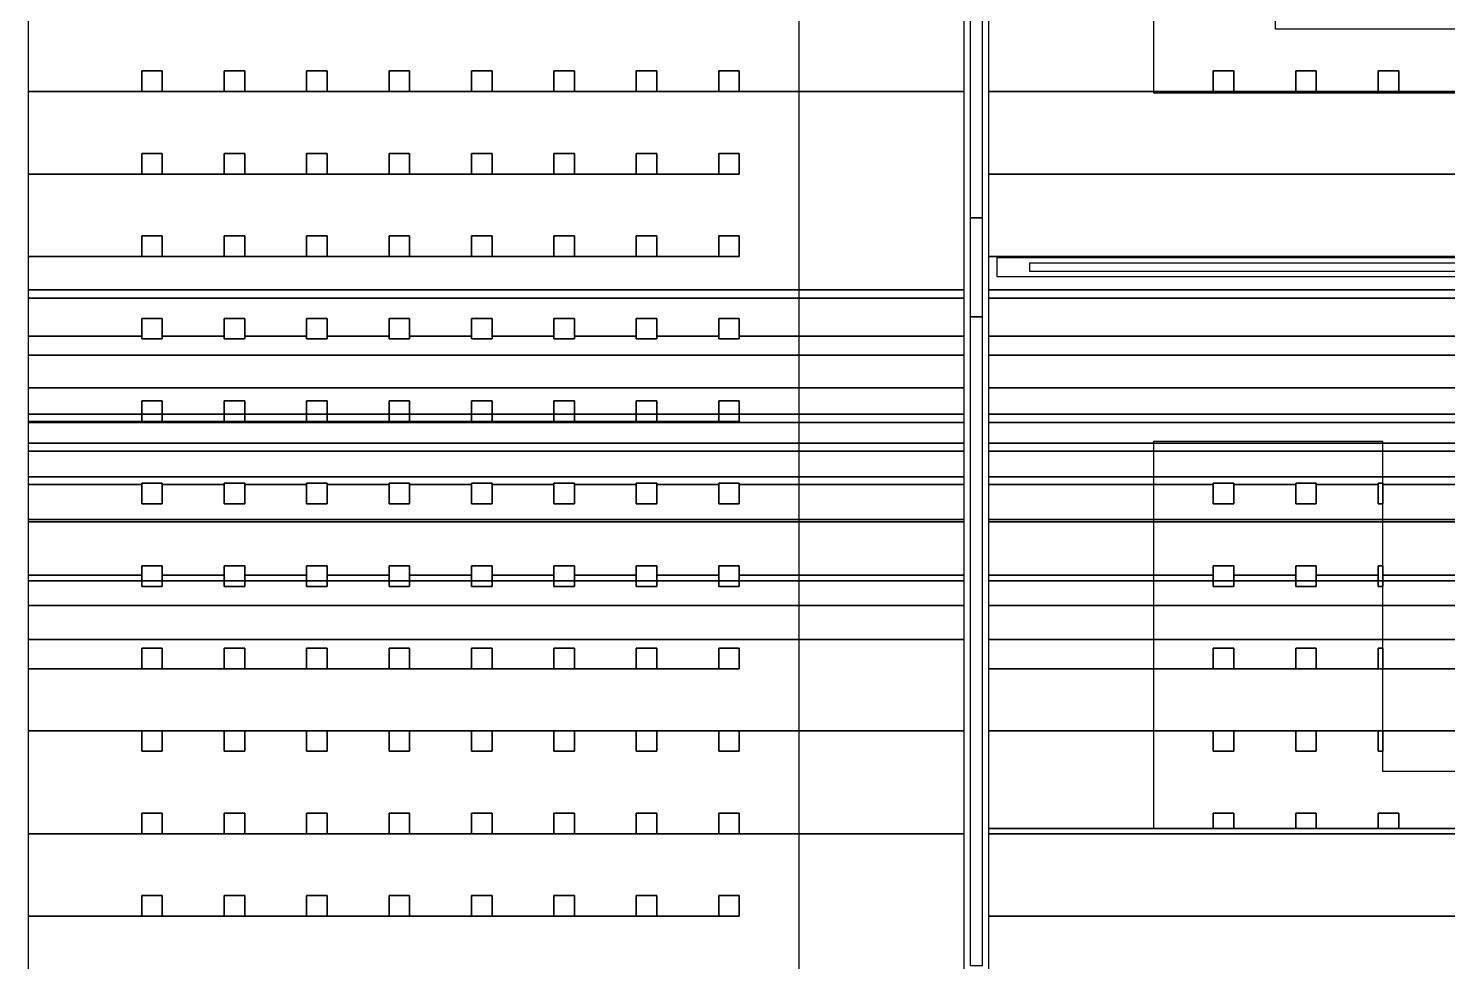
# Model space of a CAD drawing. Extents: x -3500 to 3500, y -3500 to 3500.
# Drawn here: x -3500 to -1778, y -18 to 1114 of the extents above; entities that cross this region are included whole.
import ezdxf

# ---------------------------------------------------------------- set-up
doc = ezdxf.new("R2010")
doc.units = 0
for name, color, linetype in [('L5D0', 3, 'CONTINUOUS'), ('L5D100', 7, 'CONTINUOUS'), ('L5D101', 6, 'CONTINUOUS'), ('L5D11', 2, 'CONTINUOUS'), ('L5D99', 4, 'CONTINUOUS')]:
    doc.layers.add(name, color=color, linetype=linetype)

# ---------------------------------------------------------------- blocks, each defined once
blk = doc.blocks.new('ground_main_5')
at = {"layer": 'L5D0'}
for points in [[(-3500, 786.8215), (-3500, 1266.59), (-2365.09, 1266.59), (-2365.09, 786.8215)], [(-3500, 717.7765), (-3500, 786.8215), (-2365.09, 786.8215), (-2365.09, 717.7765)], [(-3500, 646.2115), (-3500, 717.7765), (-2365.09, 717.7765), (-2365.09, 646.2115)], [(-3500, 611.149), (-3500, 646.2115), (-2365.09, 646.2115), (-2365.09, 611.149)], [(-3500, 570.2155), (-3500, 611.149), (-2365.09, 611.149), (-2365.09, 570.2155)], [(-3500, 515.6925), (-3500, 570.2155), (-2365.09, 570.2155), (-2365.09, 515.6925)], [(-3500, 444.347), (-3500, 515.6925), (-2365.09, 515.6925), (-2365.09, 444.347)], [(-3500, 373.182), (-3500, 444.347), (-2365.09, 444.347), (-2365.09, 373.182)], [(-3500, -149.2405), (-3500, 373.182), (-2365.09, 373.182), (-2365.09, -149.2405)]]:
    blk.add_lwpolyline(points, close=True, dxfattribs=at)
for points in [[(-641.459, 835.82), (-2324.91, 835.82), (-2324.91, 813.18), (-641.459, 813.18)], [(-580.393, 786.8215), (-2334.91, 786.8215), (-2334.91, 1266.59), (853.4365, 1266.59)], [(-557.5645, 717.7765), (-2334.91, 717.7765), (-2334.91, 786.8215), (-580.393, 786.8215)], [(-601.011, 646.2115), (-2334.91, 646.2115), (-2334.91, 717.7765), (-557.5645, 717.7765)], [(-1618.4065, 611.149), (-2334.91, 611.149), (-2334.91, 646.2115), (-601.011, 646.2115)], [(-1648.596, 570.2155), (-2334.91, 570.2155), (-2334.91, 611.149), (-1618.4065, 611.149)], [(-1656.7035, 515.6925), (-2334.91, 515.6925), (-2334.91, 570.2155), (-1648.596, 570.2155)], [(-1625.527, 444.347), (-2334.91, 444.347), (-2334.91, 515.6925), (-1656.7035, 515.6925)], [(479.247, 373.182), (-2334.91, 373.182), (-2334.91, 444.347), (-1625.527, 444.347)], [(-2334.91, -149.2405), (-2334.91, 373.182), (479.247, 373.182)]]:
    blk.add_lwpolyline(points, dxfattribs=at)
blk = doc.blocks.new('TOP_main_5_Cheese_diff')
at = {"layer": 'L5D101'}
for points in [[(-3362.5, 1037.5), (-3362.5, 1062.5), (-3337.5, 1062.5), (-3337.5, 1037.5)], [(-3262.5, 1037.5), (-3262.5, 1062.5), (-3237.5, 1062.5), (-3237.5, 1037.5)], [(-3162.5, 1037.5), (-3162.5, 1062.5), (-3137.5, 1062.5), (-3137.5, 1037.5)], [(-3062.5, 1037.5), (-3062.5, 1062.5), (-3037.5, 1062.5), (-3037.5, 1037.5)], [(-2962.5, 1037.5), (-2962.5, 1062.5), (-2937.5, 1062.5), (-2937.5, 1037.5)], [(-2862.5, 1037.5), (-2862.5, 1062.5), (-2837.5, 1062.5), (-2837.5, 1037.5)], [(-2762.5, 1037.5), (-2762.5, 1062.5), (-2737.5, 1062.5), (-2737.5, 1037.5)], [(-2662.5, 1037.5), (-2662.5, 1062.5), (-2637.5, 1062.5), (-2637.5, 1037.5)], [(-2062.5, 1037.5), (-2062.5, 1062.5), (-2037.5, 1062.5), (-2037.5, 1037.5)], [(-1962.5, 1037.5), (-1962.5, 1062.5), (-1937.5, 1062.5), (-1937.5, 1037.5)], [(-1862.5, 1037.5), (-1862.5, 1062.5), (-1837.5, 1062.5), (-1837.5, 1037.5)], [(-3362.5, 937.5), (-3362.5, 962.5), (-3337.5, 962.5), (-3337.5, 937.5)], [(-3262.5, 937.5), (-3262.5, 962.5), (-3237.5, 962.5), (-3237.5, 937.5)], [(-3162.5, 937.5), (-3162.5, 962.5), (-3137.5, 962.5), (-3137.5, 937.5)], [(-3062.5, 937.5), (-3062.5, 962.5), (-3037.5, 962.5), (-3037.5, 937.5)], [(-2962.5, 937.5), (-2962.5, 962.5), (-2937.5, 962.5), (-2937.5, 937.5)], [(-2862.5, 937.5), (-2862.5, 962.5), (-2837.5, 962.5), (-2837.5, 937.5)], [(-2762.5, 937.5), (-2762.5, 962.5), (-2737.5, 962.5), (-2737.5, 937.5)], [(-2662.5, 937.5), (-2662.5, 962.5), (-2637.5, 962.5), (-2637.5, 937.5)], [(-3362.5, 837.5), (-3362.5, 862.5), (-3337.5, 862.5), (-3337.5, 837.5)], [(-3262.5, 837.5), (-3262.5, 862.5), (-3237.5, 862.5), (-3237.5, 837.5)], [(-3162.5, 837.5), (-3162.5, 862.5), (-3137.5, 862.5), (-3137.5, 837.5)], [(-3062.5, 837.5), (-3062.5, 862.5), (-3037.5, 862.5), (-3037.5, 837.5)], [(-2962.5, 837.5), (-2962.5, 862.5), (-2937.5, 862.5), (-2937.5, 837.5)], [(-2862.5, 837.5), (-2862.5, 862.5), (-2837.5, 862.5), (-2837.5, 837.5)], [(-2762.5, 837.5), (-2762.5, 862.5), (-2737.5, 862.5), (-2737.5, 837.5)], [(-2662.5, 837.5), (-2662.5, 862.5), (-2637.5, 862.5), (-2637.5, 837.5)], [(-3362.5, 737.5), (-3362.5, 762.5), (-3337.5, 762.5), (-3337.5, 737.5)], [(-3262.5, 737.5), (-3262.5, 762.5), (-3237.5, 762.5), (-3237.5, 737.5)], [(-3162.5, 737.5), (-3162.5, 762.5), (-3137.5, 762.5), (-3137.5, 737.5)], [(-3062.5, 737.5), (-3062.5, 762.5), (-3037.5, 762.5), (-3037.5, 737.5)], [(-2962.5, 737.5), (-2962.5, 762.5), (-2937.5, 762.5), (-2937.5, 737.5)], [(-2862.5, 737.5), (-2862.5, 762.5), (-2837.5, 762.5), (-2837.5, 737.5)], [(-2762.5, 737.5), (-2762.5, 762.5), (-2737.5, 762.5), (-2737.5, 737.5)], [(-2662.5, 737.5), (-2662.5, 762.5), (-2637.5, 762.5), (-2637.5, 737.5)], [(-3362.5, 637.5), (-3362.5, 662.5), (-3337.5, 662.5), (-3337.5, 637.5)], [(-3262.5, 637.5), (-3262.5, 662.5), (-3237.5, 662.5), (-3237.5, 637.5)], [(-3162.5, 637.5), (-3162.5, 662.5), (-3137.5, 662.5), (-3137.5, 637.5)], [(-3062.5, 637.5), (-3062.5, 662.5), (-3037.5, 662.5), (-3037.5, 637.5)], [(-2962.5, 637.5), (-2962.5, 662.5), (-2937.5, 662.5), (-2937.5, 637.5)], [(-2862.5, 637.5), (-2862.5, 662.5), (-2837.5, 662.5), (-2837.5, 637.5)], [(-2762.5, 637.5), (-2762.5, 662.5), (-2737.5, 662.5), (-2737.5, 637.5)], [(-2662.5, 637.5), (-2662.5, 662.5), (-2637.5, 662.5), (-2637.5, 637.5)], [(-3362.5, 537.5), (-3362.5, 562.5), (-3337.5, 562.5), (-3337.5, 537.5)], [(-3262.5, 537.5), (-3262.5, 562.5), (-3237.5, 562.5), (-3237.5, 537.5)], [(-3162.5, 537.5), (-3162.5, 562.5), (-3137.5, 562.5), (-3137.5, 537.5)], [(-3062.5, 537.5), (-3062.5, 562.5), (-3037.5, 562.5), (-3037.5, 537.5)], [(-2962.5, 537.5), (-2962.5, 562.5), (-2937.5, 562.5), (-2937.5, 537.5)], [(-2862.5, 537.5), (-2862.5, 562.5), (-2837.5, 562.5), (-2837.5, 537.5)], [(-2762.5, 537.5), (-2762.5, 562.5), (-2737.5, 562.5), (-2737.5, 537.5)], [(-2662.5, 537.5), (-2662.5, 562.5), (-2637.5, 562.5), (-2637.5, 537.5)], [(-2062.5, 537.5), (-2062.5, 562.5), (-2037.5, 562.5), (-2037.5, 537.5)], [(-1962.5, 537.5), (-1962.5, 562.5), (-1937.5, 562.5), (-1937.5, 537.5)], [(-1862.5, 537.5), (-1862.5, 562.5), (-1856.8, 562.5), (-1856.8, 537.5)], [(-3362.5, 437.5), (-3362.5, 462.5), (-3337.5, 462.5), (-3337.5, 437.5)], [(-3262.5, 437.5), (-3262.5, 462.5), (-3237.5, 462.5), (-3237.5, 437.5)], [(-3162.5, 437.5), (-3162.5, 462.5), (-3137.5, 462.5), (-3137.5, 437.5)], [(-3062.5, 437.5), (-3062.5, 462.5), (-3037.5, 462.5), (-3037.5, 437.5)], [(-2962.5, 437.5), (-2962.5, 462.5), (-2937.5, 462.5), (-2937.5, 437.5)], [(-2862.5, 437.5), (-2862.5, 462.5), (-2837.5, 462.5), (-2837.5, 437.5)], [(-2762.5, 437.5), (-2762.5, 462.5), (-2737.5, 462.5), (-2737.5, 437.5)], [(-2662.5, 437.5), (-2662.5, 462.5), (-2637.5, 462.5), (-2637.5, 437.5)], [(-2062.5, 437.5), (-2062.5, 462.5), (-2037.5, 462.5), (-2037.5, 437.5)], [(-1962.5, 437.5), (-1962.5, 462.5), (-1937.5, 462.5), (-1937.5, 437.5)], [(-1862.5, 437.5), (-1862.5, 462.5), (-1856.8, 462.5), (-1856.8, 437.5)], [(-3362.5, 337.5), (-3362.5, 362.5), (-3337.5, 362.5), (-3337.5, 337.5)], [(-3262.5, 337.5), (-3262.5, 362.5), (-3237.5, 362.5), (-3237.5, 337.5)], [(-3162.5, 337.5), (-3162.5, 362.5), (-3137.5, 362.5), (-3137.5, 337.5)], [(-3062.5, 337.5), (-3062.5, 362.5), (-3037.5, 362.5), (-3037.5, 337.5)], [(-2962.5, 337.5), (-2962.5, 362.5), (-2937.5, 362.5), (-2937.5, 337.5)], [(-2862.5, 337.5), (-2862.5, 362.5), (-2837.5, 362.5), (-2837.5, 337.5)], [(-2762.5, 337.5), (-2762.5, 362.5), (-2737.5, 362.5), (-2737.5, 337.5)], [(-2662.5, 337.5), (-2662.5, 362.5), (-2637.5, 362.5), (-2637.5, 337.5)], [(-2062.5, 337.5), (-2062.5, 362.5), (-2037.5, 362.5), (-2037.5, 337.5)], [(-1962.5, 337.5), (-1962.5, 362.5), (-1937.5, 362.5), (-1937.5, 337.5)], [(-1862.5, 337.5), (-1862.5, 362.5), (-1856.8, 362.5), (-1856.8, 337.5)], [(-3362.5, 237.5), (-3362.5, 262.5), (-3337.5, 262.5), (-3337.5, 237.5)], [(-3262.5, 237.5), (-3262.5, 262.5), (-3237.5, 262.5), (-3237.5, 237.5)], [(-3162.5, 237.5), (-3162.5, 262.5), (-3137.5, 262.5), (-3137.5, 237.5)], [(-3062.5, 237.5), (-3062.5, 262.5), (-3037.5, 262.5), (-3037.5, 237.5)], [(-2962.5, 237.5), (-2962.5, 262.5), (-2937.5, 262.5), (-2937.5, 237.5)], [(-2862.5, 237.5), (-2862.5, 262.5), (-2837.5, 262.5), (-2837.5, 237.5)], [(-2762.5, 237.5), (-2762.5, 262.5), (-2737.5, 262.5), (-2737.5, 237.5)], [(-2662.5, 237.5), (-2662.5, 262.5), (-2637.5, 262.5), (-2637.5, 237.5)], [(-2062.5, 237.5), (-2062.5, 262.5), (-2037.5, 262.5), (-2037.5, 237.5)], [(-1962.5, 237.5), (-1962.5, 262.5), (-1937.5, 262.5), (-1937.5, 237.5)], [(-1862.5, 237.5), (-1862.5, 262.5), (-1856.8, 262.5), (-1856.8, 237.5)], [(-3362.5, 137.5), (-3362.5, 162.5), (-3337.5, 162.5), (-3337.5, 137.5)], [(-3262.5, 137.5), (-3262.5, 162.5), (-3237.5, 162.5), (-3237.5, 137.5)], [(-3162.5, 137.5), (-3162.5, 162.5), (-3137.5, 162.5), (-3137.5, 137.5)], [(-3062.5, 137.5), (-3062.5, 162.5), (-3037.5, 162.5), (-3037.5, 137.5)], [(-2962.5, 137.5), (-2962.5, 162.5), (-2937.5, 162.5), (-2937.5, 137.5)], [(-2862.5, 137.5), (-2862.5, 162.5), (-2837.5, 162.5), (-2837.5, 137.5)], [(-2762.5, 137.5), (-2762.5, 162.5), (-2737.5, 162.5), (-2737.5, 137.5)], [(-2662.5, 137.5), (-2662.5, 162.5), (-2637.5, 162.5), (-2637.5, 137.5)], [(-2062.5, 143.9), (-2062.5, 162.5), (-2037.5, 162.5), (-2037.5, 143.9)], [(-1962.5, 143.9), (-1962.5, 162.5), (-1937.5, 162.5), (-1937.5, 143.9)], [(-1862.5, 143.9), (-1862.5, 162.5), (-1837.5, 162.5), (-1837.5, 143.9)], [(-3362.5, 37.5), (-3362.5, 62.5), (-3337.5, 62.5), (-3337.5, 37.5)], [(-3262.5, 37.5), (-3262.5, 62.5), (-3237.5, 62.5), (-3237.5, 37.5)], [(-3162.5, 37.5), (-3162.5, 62.5), (-3137.5, 62.5), (-3137.5, 37.5)], [(-3062.5, 37.5), (-3062.5, 62.5), (-3037.5, 62.5), (-3037.5, 37.5)], [(-2962.5, 37.5), (-2962.5, 62.5), (-2937.5, 62.5), (-2937.5, 37.5)], [(-2862.5, 37.5), (-2862.5, 62.5), (-2837.5, 62.5), (-2837.5, 37.5)], [(-2762.5, 37.5), (-2762.5, 62.5), (-2737.5, 62.5), (-2737.5, 37.5)], [(-2662.5, 37.5), (-2662.5, 62.5), (-2637.5, 62.5), (-2637.5, 37.5)]]:
    blk.add_lwpolyline(points, close=True, dxfattribs=at)
blk = doc.blocks.new('TOP_main_5_Cheese_100')
at = {"layer": 'L5D100'}
for points in [[(-2365.09, 1237.5), (-2365.09, 1037.5), (-2637.5, 1037.5), (-2637.5, 1062.5), (-2662.5, 1062.5), (-2662.5, 1037.5), (-2737.5, 1037.5), (-2737.5, 1062.5), (-2762.5, 1062.5), (-2762.5, 1037.5), (-2837.5, 1037.5), (-2837.5, 1062.5), (-2862.5, 1062.5), (-2862.5, 1037.5), (-2937.5, 1037.5), (-2937.5, 1062.5), (-2962.5, 1062.5), (-2962.5, 1037.5), (-3037.5, 1037.5), (-3037.5, 1062.5), (-3062.5, 1062.5), (-3062.5, 1037.5), (-3137.5, 1037.5), (-3137.5, 1062.5), (-3162.5, 1062.5), (-3162.5, 1037.5), (-3237.5, 1037.5), (-3237.5, 1062.5), (-3262.5, 1062.5), (-3262.5, 1037.5), (-3337.5, 1037.5), (-3337.5, 1062.5), (-3362.5, 1062.5), (-3362.5, 1037.5), (-3500, 1037.5), (-3500, 1137.5)], [(-1762.5, 1037.5), (-1837.5, 1037.5), (-1837.5, 1062.5), (-1862.5, 1062.5), (-1862.5, 1037.5), (-1937.5, 1037.5), (-1937.5, 1062.5), (-1962.5, 1062.5), (-1962.5, 1037.5), (-2037.5, 1037.5), (-2037.5, 1062.5), (-2062.5, 1062.5), (-2062.5, 1037.5), (-2334.91, 1037.5), (-2334.91, 1137.5), (-2062.5, 1137.5), (-2037.5, 1137.5), (-162.5, 1137.5)], [(-262.5, 837.5), (-2334.91, 837.5), (-2334.91, 937.5), (-262.5, 937.5)], [(-262.5, 937.5), (-2334.91, 937.5), (-2334.91, 1037.5), (2334.91, 1037.5)], [(-641.459, 835.82), (-2324.91, 835.82), (-2324.91, 813.18), (-641.459, 813.18)], [(-592.0105, 797.063), (-2334.91, 797.063), (-2334.91, 837.5), (-262.5, 837.5)], [(-558.358, 740.9405), (-2334.91, 740.9405), (-2334.91, 797.063), (-592.0105, 797.063)], [(-568.4965, 678.2805), (-2334.91, 678.2805), (-2334.91, 740.9405), (-558.358, 740.9405)], [(-632.8025, 636.2675), (-2334.91, 636.2675), (-2334.91, 678.2805), (-568.4965, 678.2805)], [(-1628.493, 601.5685), (-2334.91, 601.5685), (-2334.91, 636.2675), (-632.8025, 636.2675)], [(-1651.899, 561.1435), (-1856.7805, 561.1435), (-1856.7805, 562.5), (-1862.5, 562.5), (-1862.5, 561.1435), (-1937.5, 561.1435), (-1937.5, 562.5), (-1962.5, 562.5), (-1962.5, 561.1435), (-2037.5, 561.1435), (-2037.5, 562.5), (-2062.5, 562.5), (-2062.5, 561.1435), (-2334.91, 561.1435), (-2334.91, 601.5685), (-1628.493, 601.5685)], [(-1656.7725, 518.4305), (-2334.91, 518.4305), (-2334.91, 561.1435), (-2062.5, 561.1435), (-2062.5, 537.5), (-2037.5, 537.5), (-2037.5, 561.1435), (-1962.5, 561.1435), (-1962.5, 537.5), (-1937.5, 537.5), (-1937.5, 561.1435), (-1862.5, 561.1435), (-1862.5, 537.5), (-1856.7805, 537.5), (-1856.7805, 561.1435), (-1651.899, 561.1435)], [(-1631.757, 451.1325), (-1856.7805, 451.1325), (-1856.7805, 462.5), (-1862.5, 462.5), (-1862.5, 451.1325), (-1937.5, 451.1325), (-1937.5, 462.5), (-1962.5, 462.5), (-1962.5, 451.1325), (-2037.5, 451.1325), (-2037.5, 462.5), (-2062.5, 462.5), (-2062.5, 451.1325), (-2334.91, 451.1325), (-2334.91, 518.4305), (-1656.7725, 518.4305)], [(-1566.298, 414.4), (-2334.91, 414.4), (-2334.91, 451.1325), (-2062.5, 451.1325), (-2062.5, 437.5), (-2037.5, 437.5), (-2037.5, 451.1325), (-1962.5, 451.1325), (-1962.5, 437.5), (-1937.5, 437.5), (-1937.5, 451.1325), (-1862.5, 451.1325), (-1862.5, 437.5), (-1856.7805, 437.5), (-1856.7805, 451.1325), (-1631.757, 451.1325)], [(-562.5, 337.5), (-1856.7805, 337.5), (-1856.7805, 362.5), (-1862.5, 362.5), (-1862.5, 337.5), (-1937.5, 337.5), (-1937.5, 362.5), (-1962.5, 362.5), (-1962.5, 337.5), (-2037.5, 337.5), (-2037.5, 362.5), (-2062.5, 362.5), (-2062.5, 337.5), (-2334.91, 337.5), (-2334.91, 414.4), (-1566.298, 414.4)], [(2334.91, 262.5), (-2334.91, 262.5), (-2334.91, 337.5), (-2062.5, 337.5), (-2037.5, 337.5), (-1962.5, 337.5), (-1937.5, 337.5), (-1862.5, 337.5), (-1856.7805, 337.5), (-562.5, 337.5)], [(-1762.5, 143.91), (-1837.5, 143.91), (-1837.5, 162.5), (-1862.5, 162.5), (-1862.5, 143.91), (-1937.5, 143.91), (-1937.5, 162.5), (-1962.5, 162.5), (-1962.5, 143.91), (-2037.5, 143.91), (-2037.5, 162.5), (-2062.5, 162.5), (-2062.5, 143.91), (-2334.91, 143.91), (-2334.91, 262.5), (-2062.5, 262.5), (-2062.5, 237.5), (-2037.5, 237.5), (-2037.5, 262.5), (-1962.5, 262.5), (-1962.5, 237.5), (-1937.5, 237.5), (-1937.5, 262.5), (-1862.5, 262.5), (-1862.5, 237.5), (-1856.7805, 237.5), (-1856.7805, 262.5), (-562.5, 262.5)], [(-62.5, 137.5), (-2334.91, 137.5), (-2334.91, 143.91), (-2062.5, 143.91), (-2037.5, 143.91), (-1962.5, 143.91), (-1937.5, 143.91), (-1862.5, 143.91), (-1837.5, 143.91), (-1762.5, 143.91)], [(-3500, -62.5), (-3500, 37.5), (-3362.5, 37.5), (-3337.5, 37.5), (-3262.5, 37.5), (-3237.5, 37.5), (-3162.5, 37.5), (-3137.5, 37.5), (-3062.5, 37.5), (-3037.5, 37.5), (-2962.5, 37.5), (-2937.5, 37.5), (-2862.5, 37.5), (-2837.5, 37.5), (-2762.5, 37.5), (-2737.5, 37.5), (-2662.5, 37.5), (-2637.5, 37.5), (-2637.5, 62.5), (-2662.5, 62.5), (-2662.5, 37.5), (-2737.5, 37.5), (-2737.5, 62.5), (-2762.5, 62.5), (-2762.5, 37.5), (-2837.5, 37.5), (-2837.5, 62.5), (-2862.5, 62.5), (-2862.5, 37.5), (-2937.5, 37.5), (-2937.5, 62.5), (-2962.5, 62.5), (-2962.5, 37.5), (-3037.5, 37.5), (-3037.5, 62.5), (-3062.5, 62.5), (-3062.5, 37.5), (-3137.5, 37.5), (-3137.5, 62.5), (-3162.5, 62.5), (-3162.5, 37.5), (-3237.5, 37.5), (-3237.5, 62.5), (-3262.5, 62.5), (-3262.5, 37.5), (-3337.5, 37.5), (-3337.5, 62.5), (-3362.5, 62.5), (-3362.5, 37.5), (-3500, 37.5), (-3500, 137.5), (-2365.09, 137.5), (-2365.09, -92.6675)], [(-2334.91, -92.6675), (-2334.91, 37.5), (-62.5, 37.5), (-37.5, 37.5), (37.5, 37.5), (62.5, 37.5), (137.5, 37.5), (162.5, 37.5), (237.5, 37.5), (262.5, 37.5), (337.5, 37.5)], [(337.5, 37.5), (262.5, 37.5), (262.5, 62.5), (237.5, 62.5), (237.5, 37.5), (162.5, 37.5), (162.5, 62.5), (137.5, 62.5), (137.5, 37.5), (62.5, 37.5), (62.5, 62.5), (37.5, 62.5), (37.5, 37.5), (-37.5, 37.5), (-37.5, 62.5), (-62.5, 62.5), (-62.5, 37.5), (-2334.91, 37.5), (-2334.91, 137.5), (2334.91, 137.5)]]:
    blk.add_lwpolyline(points, dxfattribs=at)
for points in [[(-3500, 797.063), (-3500, 837.5), (-3362.5, 837.5), (-3337.5, 837.5), (-3262.5, 837.5), (-3237.5, 837.5), (-3162.5, 837.5), (-3137.5, 837.5), (-3062.5, 837.5), (-3037.5, 837.5), (-2962.5, 837.5), (-2937.5, 837.5), (-2862.5, 837.5), (-2837.5, 837.5), (-2762.5, 837.5), (-2737.5, 837.5), (-2662.5, 837.5), (-2637.5, 837.5), (-2637.5, 862.5), (-2662.5, 862.5), (-2662.5, 837.5), (-2737.5, 837.5), (-2737.5, 862.5), (-2762.5, 862.5), (-2762.5, 837.5), (-2837.5, 837.5), (-2837.5, 862.5), (-2862.5, 862.5), (-2862.5, 837.5), (-2937.5, 837.5), (-2937.5, 862.5), (-2962.5, 862.5), (-2962.5, 837.5), (-3037.5, 837.5), (-3037.5, 862.5), (-3062.5, 862.5), (-3062.5, 837.5), (-3137.5, 837.5), (-3137.5, 862.5), (-3162.5, 862.5), (-3162.5, 837.5), (-3237.5, 837.5), (-3237.5, 862.5), (-3262.5, 862.5), (-3262.5, 837.5), (-3337.5, 837.5), (-3337.5, 862.5), (-3362.5, 862.5), (-3362.5, 837.5), (-3500, 837.5), (-3500, 937.5), (-3362.5, 937.5), (-3337.5, 937.5), (-3262.5, 937.5), (-3237.5, 937.5), (-3162.5, 937.5), (-3137.5, 937.5), (-3062.5, 937.5), (-3037.5, 937.5), (-2962.5, 937.5), (-2937.5, 937.5), (-2862.5, 937.5), (-2837.5, 937.5), (-2762.5, 937.5), (-2737.5, 937.5), (-2662.5, 937.5), (-2637.5, 937.5), (-2637.5, 962.5), (-2662.5, 962.5), (-2662.5, 937.5), (-2737.5, 937.5), (-2737.5, 962.5), (-2762.5, 962.5), (-2762.5, 937.5), (-2837.5, 937.5), (-2837.5, 962.5), (-2862.5, 962.5), (-2862.5, 937.5), (-2937.5, 937.5), (-2937.5, 962.5), (-2962.5, 962.5), (-2962.5, 937.5), (-3037.5, 937.5), (-3037.5, 962.5), (-3062.5, 962.5), (-3062.5, 937.5), (-3137.5, 937.5), (-3137.5, 962.5), (-3162.5, 962.5), (-3162.5, 937.5), (-3237.5, 937.5), (-3237.5, 962.5), (-3262.5, 962.5), (-3262.5, 937.5), (-3337.5, 937.5), (-3337.5, 962.5), (-3362.5, 962.5), (-3362.5, 937.5), (-3500, 937.5), (-3500, 1037.5), (-2365.09, 1037.5), (-2365.09, 797.063)], [(-3500, 740.9405), (-3500, 797.063), (-2365.09, 797.063), (-2365.09, 740.9405), (-2637.5, 740.9405), (-2637.5, 762.5), (-2662.5, 762.5), (-2662.5, 740.9405), (-2737.5, 740.9405), (-2737.5, 762.5), (-2762.5, 762.5), (-2762.5, 740.9405), (-2837.5, 740.9405), (-2837.5, 762.5), (-2862.5, 762.5), (-2862.5, 740.9405), (-2937.5, 740.9405), (-2937.5, 762.5), (-2962.5, 762.5), (-2962.5, 740.9405), (-3037.5, 740.9405), (-3037.5, 762.5), (-3062.5, 762.5), (-3062.5, 740.9405), (-3137.5, 740.9405), (-3137.5, 762.5), (-3162.5, 762.5), (-3162.5, 740.9405), (-3237.5, 740.9405), (-3237.5, 762.5), (-3262.5, 762.5), (-3262.5, 740.9405), (-3337.5, 740.9405), (-3337.5, 762.5), (-3362.5, 762.5), (-3362.5, 740.9405)], [(-3500, 678.2805), (-3500, 740.9405), (-3362.5, 740.9405), (-3362.5, 737.5), (-3337.5, 737.5), (-3337.5, 740.9405), (-3262.5, 740.9405), (-3262.5, 737.5), (-3237.5, 737.5), (-3237.5, 740.9405), (-3162.5, 740.9405), (-3162.5, 737.5), (-3137.5, 737.5), (-3137.5, 740.9405), (-3062.5, 740.9405), (-3062.5, 737.5), (-3037.5, 737.5), (-3037.5, 740.9405), (-2962.5, 740.9405), (-2962.5, 737.5), (-2937.5, 737.5), (-2937.5, 740.9405), (-2862.5, 740.9405), (-2862.5, 737.5), (-2837.5, 737.5), (-2837.5, 740.9405), (-2762.5, 740.9405), (-2762.5, 737.5), (-2737.5, 737.5), (-2737.5, 740.9405), (-2662.5, 740.9405), (-2662.5, 737.5), (-2637.5, 737.5), (-2637.5, 740.9405), (-2365.09, 740.9405), (-2365.09, 678.2805)], [(-3500, 636.2675), (-3500, 637.5), (-3362.5, 637.5), (-3337.5, 637.5), (-3262.5, 637.5), (-3237.5, 637.5), (-3162.5, 637.5), (-3137.5, 637.5), (-3062.5, 637.5), (-3037.5, 637.5), (-2962.5, 637.5), (-2937.5, 637.5), (-2862.5, 637.5), (-2837.5, 637.5), (-2762.5, 637.5), (-2737.5, 637.5), (-2662.5, 637.5), (-2637.5, 637.5), (-2637.5, 662.5), (-2662.5, 662.5), (-2662.5, 637.5), (-2737.5, 637.5), (-2737.5, 662.5), (-2762.5, 662.5), (-2762.5, 637.5), (-2837.5, 637.5), (-2837.5, 662.5), (-2862.5, 662.5), (-2862.5, 637.5), (-2937.5, 637.5), (-2937.5, 662.5), (-2962.5, 662.5), (-2962.5, 637.5), (-3037.5, 637.5), (-3037.5, 662.5), (-3062.5, 662.5), (-3062.5, 637.5), (-3137.5, 637.5), (-3137.5, 662.5), (-3162.5, 662.5), (-3162.5, 637.5), (-3237.5, 637.5), (-3237.5, 662.5), (-3262.5, 662.5), (-3262.5, 637.5), (-3337.5, 637.5), (-3337.5, 662.5), (-3362.5, 662.5), (-3362.5, 637.5), (-3500, 637.5), (-3500, 678.2805), (-2365.09, 678.2805), (-2365.09, 636.2675)], [(-3500, 601.5685), (-3500, 636.2675), (-2365.09, 636.2675), (-2365.09, 601.5685)], [(-3500, 561.1435), (-3500, 601.5685), (-2365.09, 601.5685), (-2365.09, 561.1435), (-2637.5, 561.1435), (-2637.5, 562.5), (-2662.5, 562.5), (-2662.5, 561.1435), (-2737.5, 561.1435), (-2737.5, 562.5), (-2762.5, 562.5), (-2762.5, 561.1435), (-2837.5, 561.1435), (-2837.5, 562.5), (-2862.5, 562.5), (-2862.5, 561.1435), (-2937.5, 561.1435), (-2937.5, 562.5), (-2962.5, 562.5), (-2962.5, 561.1435), (-3037.5, 561.1435), (-3037.5, 562.5), (-3062.5, 562.5), (-3062.5, 561.1435), (-3137.5, 561.1435), (-3137.5, 562.5), (-3162.5, 562.5), (-3162.5, 561.1435), (-3237.5, 561.1435), (-3237.5, 562.5), (-3262.5, 562.5), (-3262.5, 561.1435), (-3337.5, 561.1435), (-3337.5, 562.5), (-3362.5, 562.5), (-3362.5, 561.1435)], [(-3500, 518.4305), (-3500, 561.1435), (-3362.5, 561.1435), (-3362.5, 537.5), (-3337.5, 537.5), (-3337.5, 561.1435), (-3262.5, 561.1435), (-3262.5, 537.5), (-3237.5, 537.5), (-3237.5, 561.1435), (-3162.5, 561.1435), (-3162.5, 537.5), (-3137.5, 537.5), (-3137.5, 561.1435), (-3062.5, 561.1435), (-3062.5, 537.5), (-3037.5, 537.5), (-3037.5, 561.1435), (-2962.5, 561.1435), (-2962.5, 537.5), (-2937.5, 537.5), (-2937.5, 561.1435), (-2862.5, 561.1435), (-2862.5, 537.5), (-2837.5, 537.5), (-2837.5, 561.1435), (-2762.5, 561.1435), (-2762.5, 537.5), (-2737.5, 537.5), (-2737.5, 561.1435), (-2662.5, 561.1435), (-2662.5, 537.5), (-2637.5, 537.5), (-2637.5, 561.1435), (-2365.09, 561.1435), (-2365.09, 518.4305)], [(-3500, 451.1325), (-3500, 518.4305), (-2365.09, 518.4305), (-2365.09, 451.1325), (-2637.5, 451.1325), (-2637.5, 462.5), (-2662.5, 462.5), (-2662.5, 451.1325), (-2737.5, 451.1325), (-2737.5, 462.5), (-2762.5, 462.5), (-2762.5, 451.1325), (-2837.5, 451.1325), (-2837.5, 462.5), (-2862.5, 462.5), (-2862.5, 451.1325), (-2937.5, 451.1325), (-2937.5, 462.5), (-2962.5, 462.5), (-2962.5, 451.1325), (-3037.5, 451.1325), (-3037.5, 462.5), (-3062.5, 462.5), (-3062.5, 451.1325), (-3137.5, 451.1325), (-3137.5, 462.5), (-3162.5, 462.5), (-3162.5, 451.1325), (-3237.5, 451.1325), (-3237.5, 462.5), (-3262.5, 462.5), (-3262.5, 451.1325), (-3337.5, 451.1325), (-3337.5, 462.5), (-3362.5, 462.5), (-3362.5, 451.1325)], [(-3500, 414.4), (-3500, 451.1325), (-3362.5, 451.1325), (-3362.5, 437.5), (-3337.5, 437.5), (-3337.5, 451.1325), (-3262.5, 451.1325), (-3262.5, 437.5), (-3237.5, 437.5), (-3237.5, 451.1325), (-3162.5, 451.1325), (-3162.5, 437.5), (-3137.5, 437.5), (-3137.5, 451.1325), (-3062.5, 451.1325), (-3062.5, 437.5), (-3037.5, 437.5), (-3037.5, 451.1325), (-2962.5, 451.1325), (-2962.5, 437.5), (-2937.5, 437.5), (-2937.5, 451.1325), (-2862.5, 451.1325), (-2862.5, 437.5), (-2837.5, 437.5), (-2837.5, 451.1325), (-2762.5, 451.1325), (-2762.5, 437.5), (-2737.5, 437.5), (-2737.5, 451.1325), (-2662.5, 451.1325), (-2662.5, 437.5), (-2637.5, 437.5), (-2637.5, 451.1325), (-2365.09, 451.1325), (-2365.09, 414.4)], [(-3500, 262.5), (-3500, 337.5), (-3362.5, 337.5), (-3337.5, 337.5), (-3262.5, 337.5), (-3237.5, 337.5), (-3162.5, 337.5), (-3137.5, 337.5), (-3062.5, 337.5), (-3037.5, 337.5), (-2962.5, 337.5), (-2937.5, 337.5), (-2862.5, 337.5), (-2837.5, 337.5), (-2762.5, 337.5), (-2737.5, 337.5), (-2662.5, 337.5), (-2637.5, 337.5), (-2637.5, 362.5), (-2662.5, 362.5), (-2662.5, 337.5), (-2737.5, 337.5), (-2737.5, 362.5), (-2762.5, 362.5), (-2762.5, 337.5), (-2837.5, 337.5), (-2837.5, 362.5), (-2862.5, 362.5), (-2862.5, 337.5), (-2937.5, 337.5), (-2937.5, 362.5), (-2962.5, 362.5), (-2962.5, 337.5), (-3037.5, 337.5), (-3037.5, 362.5), (-3062.5, 362.5), (-3062.5, 337.5), (-3137.5, 337.5), (-3137.5, 362.5), (-3162.5, 362.5), (-3162.5, 337.5), (-3237.5, 337.5), (-3237.5, 362.5), (-3262.5, 362.5), (-3262.5, 337.5), (-3337.5, 337.5), (-3337.5, 362.5), (-3362.5, 362.5), (-3362.5, 337.5), (-3500, 337.5), (-3500, 414.4), (-2365.09, 414.4), (-2365.09, 262.5)], [(-3500, 137.5), (-3500, 262.5), (-3362.5, 262.5), (-3362.5, 237.5), (-3337.5, 237.5), (-3337.5, 262.5), (-3262.5, 262.5), (-3262.5, 237.5), (-3237.5, 237.5), (-3237.5, 262.5), (-3162.5, 262.5), (-3162.5, 237.5), (-3137.5, 237.5), (-3137.5, 262.5), (-3062.5, 262.5), (-3062.5, 237.5), (-3037.5, 237.5), (-3037.5, 262.5), (-2962.5, 262.5), (-2962.5, 237.5), (-2937.5, 237.5), (-2937.5, 262.5), (-2862.5, 262.5), (-2862.5, 237.5), (-2837.5, 237.5), (-2837.5, 262.5), (-2762.5, 262.5), (-2762.5, 237.5), (-2737.5, 237.5), (-2737.5, 262.5), (-2662.5, 262.5), (-2662.5, 237.5), (-2637.5, 237.5), (-2637.5, 262.5), (-2365.09, 262.5), (-2365.09, 137.5), (-2637.5, 137.5), (-2637.5, 162.5), (-2662.5, 162.5), (-2662.5, 137.5), (-2737.5, 137.5), (-2737.5, 162.5), (-2762.5, 162.5), (-2762.5, 137.5), (-2837.5, 137.5), (-2837.5, 162.5), (-2862.5, 162.5), (-2862.5, 137.5), (-2937.5, 137.5), (-2937.5, 162.5), (-2962.5, 162.5), (-2962.5, 137.5), (-3037.5, 137.5), (-3037.5, 162.5), (-3062.5, 162.5), (-3062.5, 137.5), (-3137.5, 137.5), (-3137.5, 162.5), (-3162.5, 162.5), (-3162.5, 137.5), (-3237.5, 137.5), (-3237.5, 162.5), (-3262.5, 162.5), (-3262.5, 137.5), (-3337.5, 137.5), (-3337.5, 162.5), (-3362.5, 162.5), (-3362.5, 137.5)]]:
    blk.add_lwpolyline(points, close=True, dxfattribs=at)
blk = doc.blocks.new('TOP_main_5')
at = {"layer": 'L5D11'}
for points in [[(-2357.09, 884.5), (-2357.09, 1672), (-2342.91, 1672), (-2342.91, 884.5)], [(-2357.09, 764.5), (-2357.09, 884.5), (-2342.91, 884.5), (-2342.91, 764.5)], [(-2284.91, 819.18), (-2284.91, 829.82), (-1695.8405, 829.82), (-1695.8405, 819.18)], [(-2357.09, -22.5), (-2357.09, 764.5), (-2342.91, 764.5), (-2342.91, -22.5)]]:
    blk.add_lwpolyline(points, close=True, dxfattribs=at)
for name in ['ground_main_5', 'TOP_main_5_Cheese_100', 'TOP_main_5_Cheese_diff']:
    blk.add_blockref(name, (0, 0))
blk = doc.blocks.new('TOP_main_5_NoCheese_99')
at = {"layer": 'L5D99'}
for points in [[(-2565.09, -1520.787), (-2565.09, 2307.09), (2565.09, 2307.09)], [(305.585, 1876.91), (-104.6725, 1876.91), (-104.6725, 1313.135), (-197.147, 1313.135), (-197.147, 1113.135), (-1987.009, 1113.135), (-1987.009, 1513.135), (-2134.91, 1513.135), (-2134.91, 1035.82), (-334.901, 1035.82), (-334.901, 413.18), (-592.5135, 413.18), (-592.5135, 213.18), (-1856.7805, 213.18), (-1856.7805, 613.18), (-2134.91, 613.18), (-2134.91, 143.91), (-1520.177, 143.91), (-73.4195, 143.91), (-73.4195, -588.91)]]:
    blk.add_lwpolyline(points, dxfattribs=at)
blk = doc.blocks.new('TOP_main')
for name in ['TOP_main_5', 'TOP_main_5_NoCheese_99']:
    blk.add_blockref(name, (0, 0))

msp = doc.modelspace()

# ---------------------------------------------------------------- block references
msp.add_blockref('TOP_main', (0, 0))

doc.saveas('drawing.dxf')
